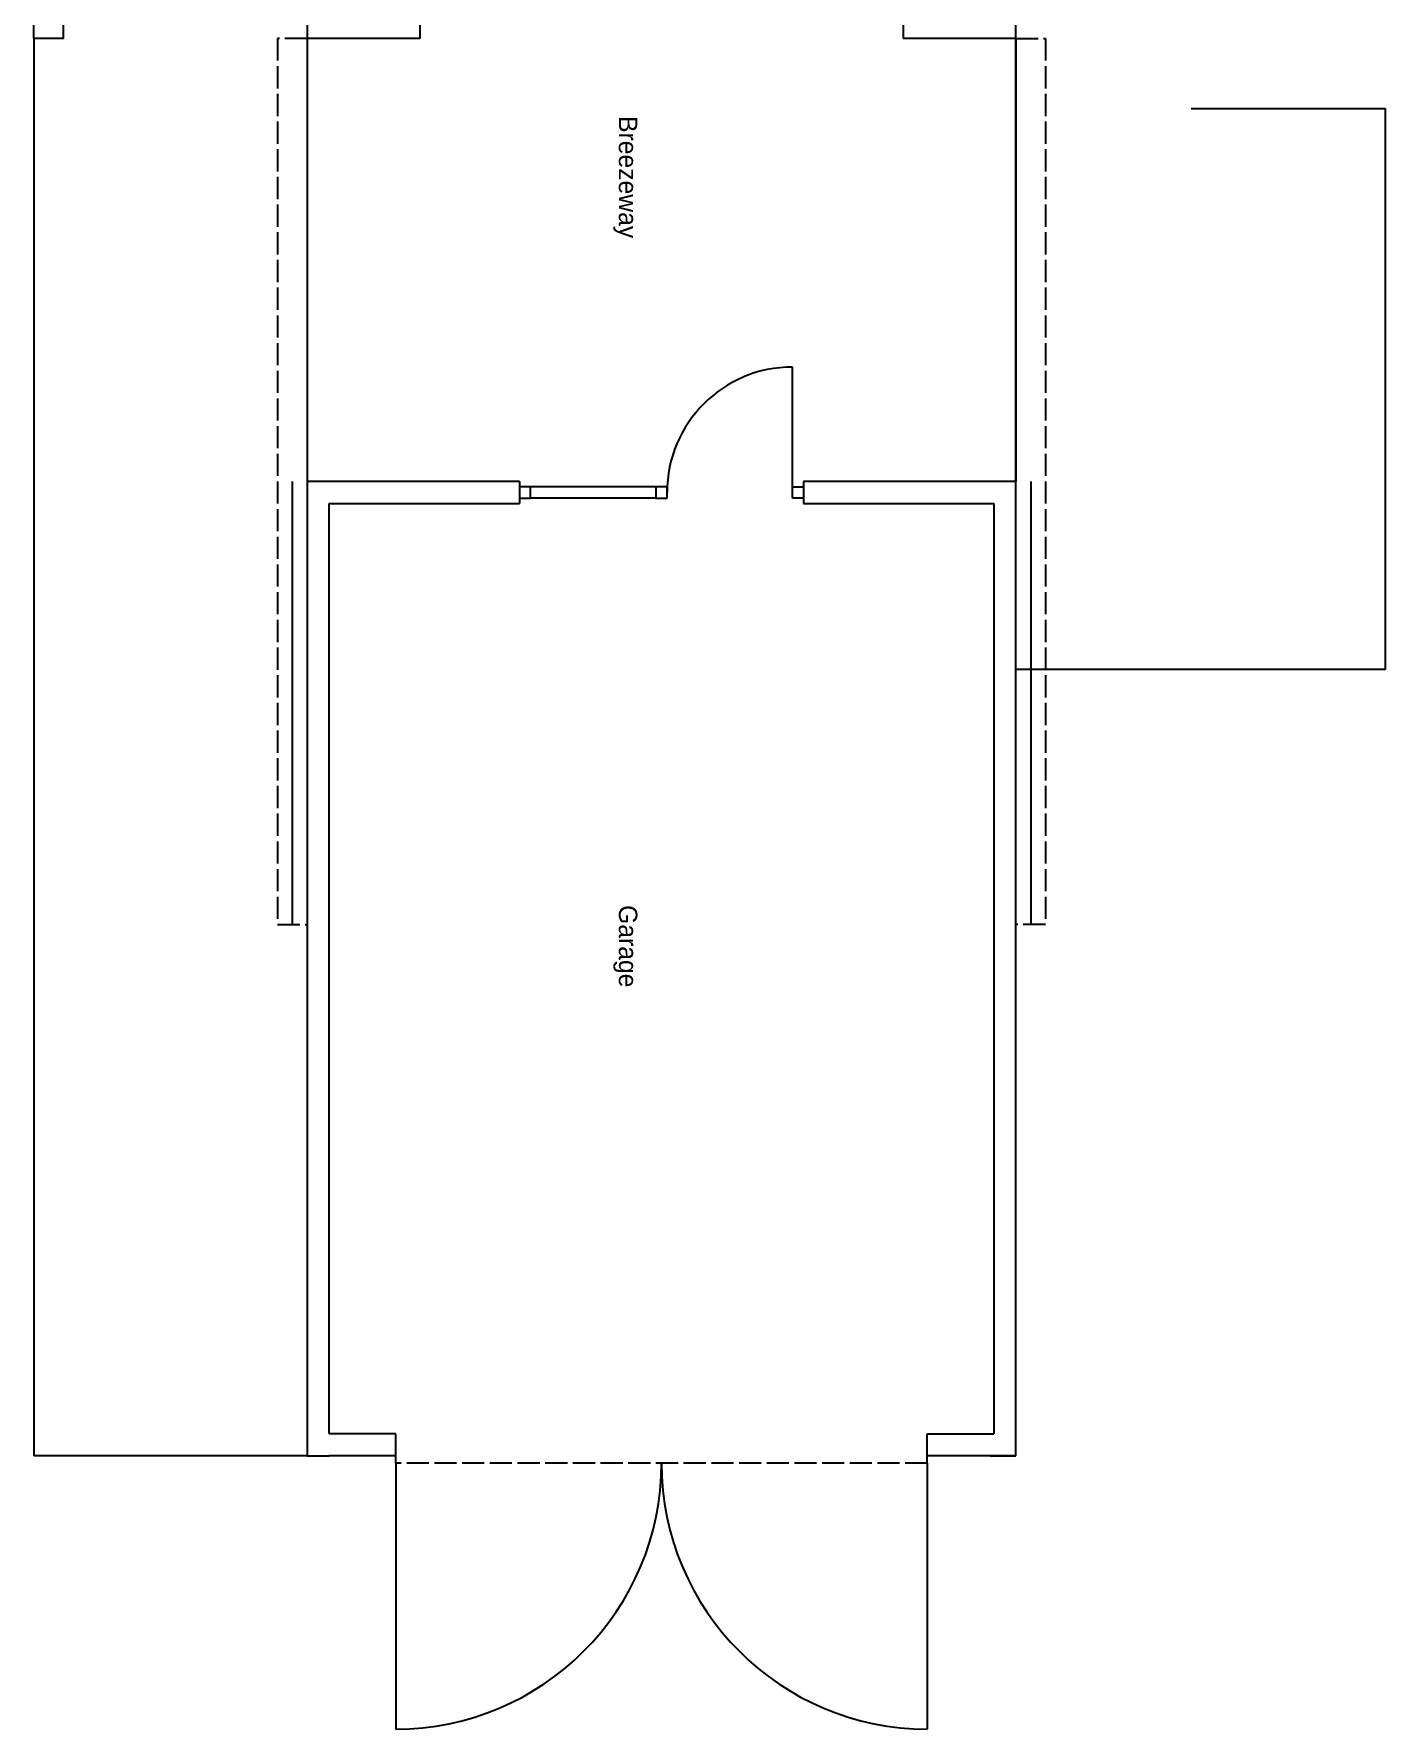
# Model space of a CAD drawing. Header units: inches. Extents: x -18171 to 1840, y -1744 to 7454.
# Drawn here: x 1457.2 to 1823.2, y 2423.7 to 2883 of the extents above; entities that cross this region are included whole.
import ezdxf

# ---------------------------------------------------------------- set-up
doc = ezdxf.new("R2010")
doc.units = ezdxf.units.IN
doc.header["$LTSCALE"] = 0.5
doc.header["$MEASUREMENT"] = 0
doc.linetypes.add('ACAD_ISO02W100', pattern=[15, 12, -3])
doc.layers.get('0').update_dxf_attribs({"color": 253})
for name, color, linetype in [('A-doors', 254, 'Continuous'), ('A-Elev-South', 7, 'Continuous'), ('A-soffit', 251, 'ACAD_ISO02W100'), ('A-walls', 7, 'Continuous')]:
    doc.layers.add(name, color=color, linetype=linetype)

msp = doc.modelspace()

# ---------------------------------------------------------------- linework, layer by layer
for p, q in [((1531.16, 2881.75, 42.9), (1531.16, 2761.75, 42.9)), ((1723.16, 2881.75, 42.9), (1723.16, 2761.75, 42.9)), ((1723.16, 2761.75, 42.9), (1723.16, 2881.75, 42.9))]:
    msp.add_line(p, q)
at = {"layer": 'A-doors'}
for p, q in [((1662.66, 2758.75, 42.9), (1662.66, 2792.75, 42.9)), ((1527.16, 2761.75, 42.9), (1527.16, 2641.75, 42.9)), ((1588.66, 2760.25, 42.9), (1588.66, 2757.25, 42.9)), ((1591.66, 2760.25, 42.9), (1588.66, 2760.25, 42.9)), ((1591.66, 2757.25, 42.9), (1591.66, 2760.25, 42.9)), ((1625.66, 2760.25, 42.9), (1625.66, 2757.25, 42.9)), ((1628.66, 2760.25, 42.9), (1625.66, 2760.25, 42.9)), ((1628.66, 2757.25, 42.9), (1628.66, 2760.25, 42.9)), ((1662.66, 2757.25, 42.9), (1662.66, 2760.25, 42.9)), ((1662.66, 2760.25, 42.9), (1665.66, 2760.25, 42.9)), ((1665.66, 2760.25, 42.9), (1665.66, 2757.25, 42.9)), ((1727.16, 2761.75, 42.9), (1727.16, 2641.75, 42.9)), ((1588.66, 2757.25, 42.9), (1591.66, 2757.25, 42.9)), ((1625.66, 2757.25, 42.9), (1628.66, 2757.25, 42.9)), ((1665.66, 2757.25, 42.9), (1662.66, 2757.25, 42.9)), ((1555.16, 2495.75, 42.9), (1555.16, 2423.75, 42.9)), ((1699.16, 2495.75, 42.9), (1699.16, 2423.75, 42.9))]:
    msp.add_line(p, q, dxfattribs=at)
at = {"layer": 'A-doors', "color": 252}
for p, q in [((1625.66, 2760.25, 42.9), (1591.66, 2760.25, 42.9)), ((1625.66, 2757.25, 42.9), (1591.66, 2757.25, 42.9))]:
    msp.add_line(p, q, dxfattribs=at)
at = {"layer": 'A-doors'}
for centre, radius, start, end in [((1662.66, 2758.75, 42.9), 34, 90, 180), ((1555.16, 2495.75, 42.9), 72, 270, 0), ((1699.16, 2495.75, 42.9), 72, 180, 270)]:
    msp.add_arc(centre, radius, start, end, dxfattribs=at)
at = {"layer": 'A-Elev-South', "color": 253}
for p, q in [((1457.16, 2881.75, 42.9), (1457.16, 2995.09, 42.9)), ((1465.16, 2881.75, 42.9), (1465.16, 2998.41, 42.9))]:
    msp.add_line(p, q, dxfattribs=at)
at = {"layer": 'A-soffit'}
for p, q in [((1523.16, 2881.75, 42.9), (1523.16, 2641.75, 42.9)), ((1531.16, 2881.75, 42.9), (1523.16, 2881.75, 42.9)), ((1723.16, 2881.75, 42.9), (1731.16, 2881.75, 42.9)), ((1731.16, 2881.75, 42.9), (1731.16, 2641.75, 42.9)), ((1523.16, 2641.75, 42.9), (1531.16, 2641.75, 42.9)), ((1731.16, 2641.75, 42.9), (1723.16, 2641.75, 42.9)), ((1699.16, 2495.75, 42.9), (1555.16, 2495.75, 42.9))]:
    msp.add_line(p, q, dxfattribs=at)
at = {"layer": 'A-walls'}
for p, q in [((1723.16, 2881.75, 42.9), (1723.16, 3097.75, 42.9)), ((1531.16, 3025.75, 42.9), (1531.16, 2881.75, 42.9)), ((1561.66, 2889.75, 42.9), (1561.66, 2881.75, 42.9)), ((1692.66, 2889.75, 42.9), (1692.66, 2881.75, 42.9)), ((1561.66, 2881.75, 42.9), (1531.16, 2881.75, 42.9)), ((1723.16, 2881.75, 42.9), (1692.66, 2881.75, 42.9)), ((1770.63, 2862.8, 42.9), (1823.16, 2862.8, 42.9)), ((1823.16, 2862.8, 42.9), (1823.16, 2710.8, 42.9)), ((1588.66, 2761.75, 42.9), (1531.16, 2761.75, 42.9)), ((1531.16, 2761.75, 42.9), (1531.16, 2497.75, 42.9)), ((1588.66, 2761.75, 42.9), (1588.66, 2755.75, 42.9)), ((1665.66, 2761.75, 42.9), (1665.66, 2755.75, 42.9)), ((1723.16, 2761.75, 42.9), (1665.66, 2761.75, 42.9)), ((1723.16, 2497.75, 42.9), (1723.16, 2761.75, 42.9)), ((1537.16, 2755.75, 42.9), (1588.66, 2755.75, 42.9)), ((1537.16, 2503.75, 42.9), (1537.16, 2755.75, 42.9)), ((1665.66, 2755.75, 42.9), (1717.16, 2755.75, 42.9)), ((1717.16, 2755.75, 42.9), (1717.16, 2503.75, 42.9)), ((1823.16, 2710.8, 42.9), (1723.16, 2710.8, 42.9)), ((1555.16, 2503.75, 42.9), (1537.16, 2503.75, 42.9)), ((1555.16, 2495.75, 42.9), (1555.16, 2503.75, 42.9)), ((1699.16, 2503.75, 42.9), (1717.16, 2503.75, 42.9)), ((1699.16, 2495.75, 42.9), (1699.16, 2503.75, 42.9)), ((1531.16, 2497.75, 42.9), (1537.16, 2497.75, 42.9)), ((1555.16, 2497.75, 42.9), (1537.16, 2497.75, 42.9)), ((1716.16, 2497.75, 42.9), (1699.16, 2497.75, 42.9)), ((1716.16, 2497.75, 42.9), (1723.16, 2497.75, 42.9)), ((1723.16, 2497.75, 42.9), (1716.16, 2497.75, 42.9))]:
    msp.add_line(p, q, dxfattribs=at)
at = {"layer": 'A-walls', "color": 253}
for p, q in [((1457.16, 2881.75, 42.9), (1457.16, 2497.75, 42.9)), ((1465.16, 2881.75, 42.9), (1457.16, 2881.75, 42.9)), ((1531.16, 2497.75, 42.9), (1457.16, 2497.75, 42.9))]:
    msp.add_line(p, q, dxfattribs=at)

# ---------------------------------------------------------------- texts
at = {"layer": 'A-soffit', "color": 7}
for s, p in [('Breezeway', (1615.61, 2860.73, 42.9)), ('Garage', (1615.61, 2646.97, 42.9))]:
    msp.add_text(s, height=5, rotation=270, dxfattribs=at).set_placement(p)

doc.saveas('drawing.dxf')
